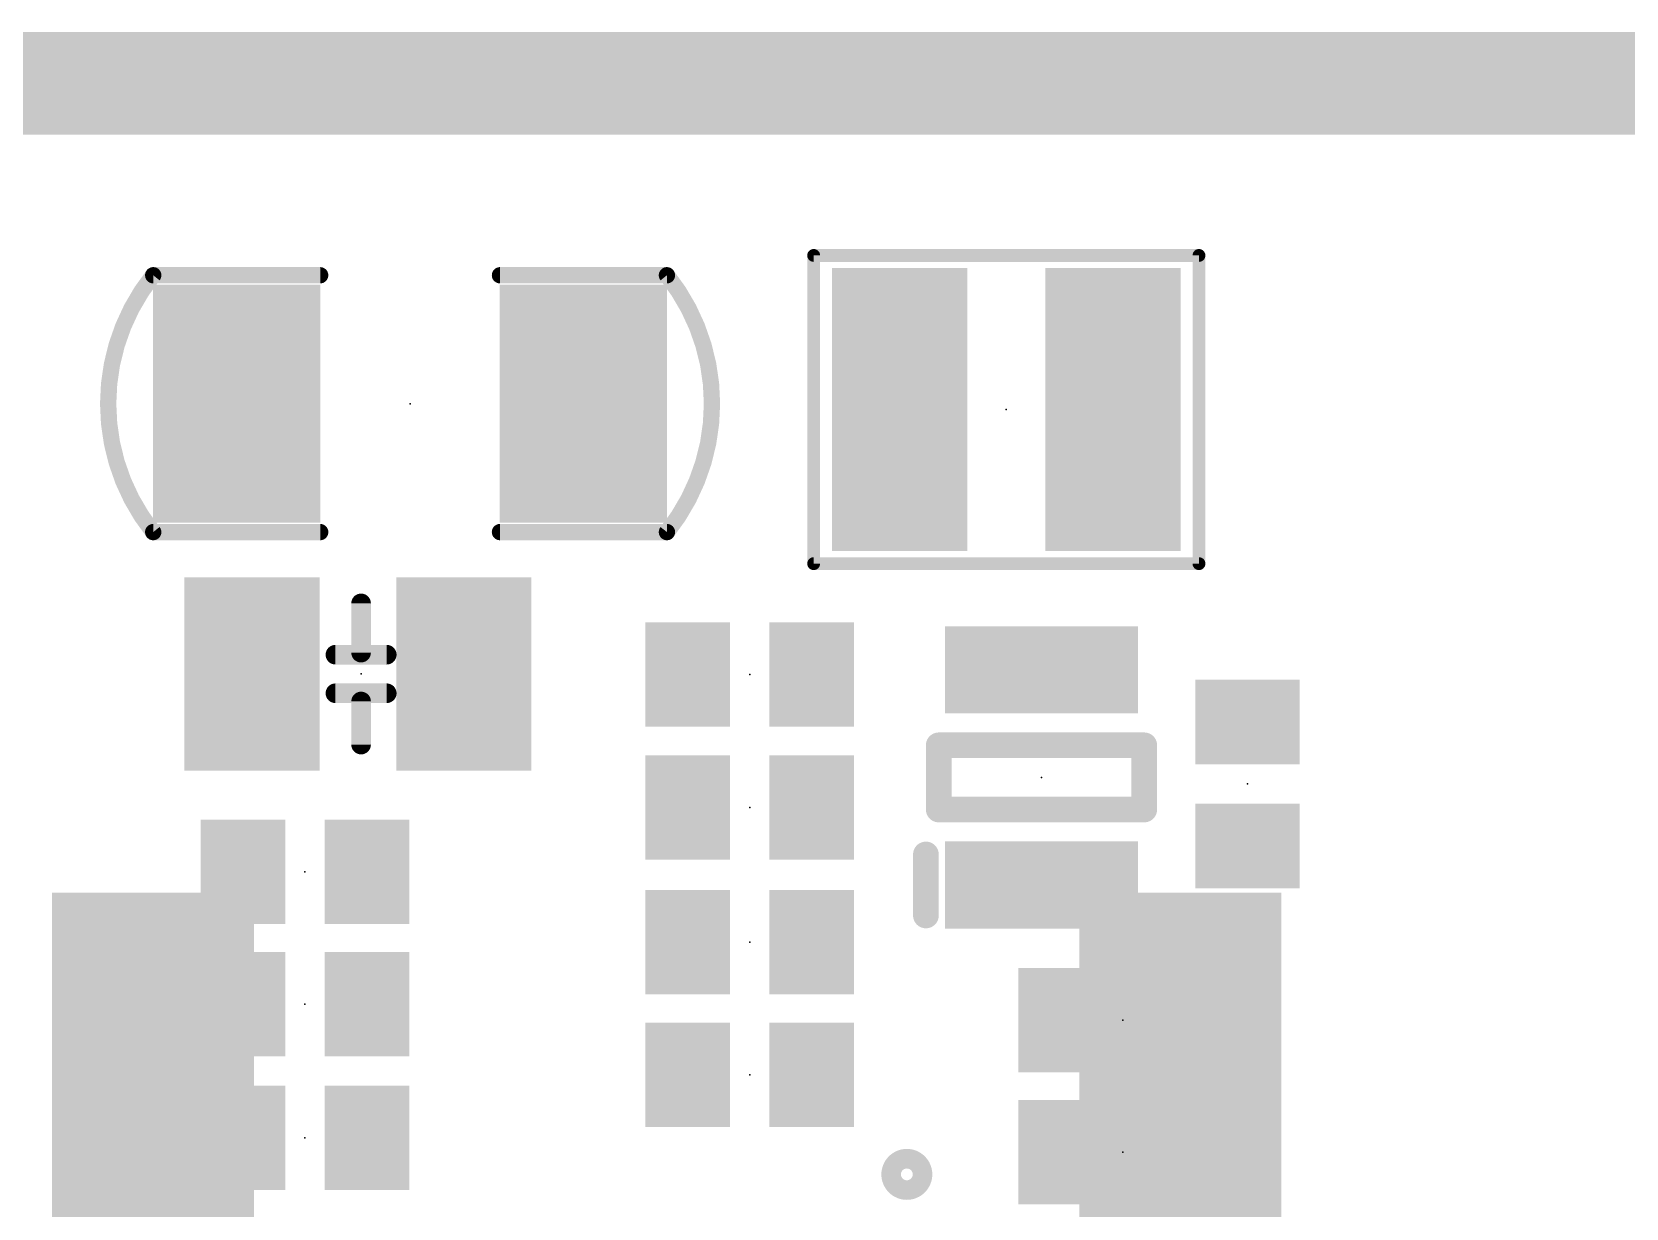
# Model space of a CAD drawing. Extents: x -6.7 to 35, y -0.6 to 30.6.
# Drawn here: x 1.56 to 13.97, y 10.24 to 19.4 of the extents above; entities that cross this region are included whole.
import ezdxf

# ---------------------------------------------------------------- set-up
doc = ezdxf.new("R2010")
doc.units = 0
for name, color, linetype in [('1', 12, 'CONTINUOUS'), ('16', 132, 'CONTINUOUS'), ('21', 253, 'CONTINUOUS'), ('23', 53, 'CONTINUOUS'), ('29', 253, 'CONTINUOUS'), ('30', 253, 'CONTINUOUS')]:
    doc.layers.add(name, color=color, linetype=linetype)

# ---------------------------------------------------------------- blocks, each defined once
blk = doc.blocks.new('RECT')
blk.add_solid([(-0.5, -0.5), (0.5, -0.5), (-0.5, 0.5), (0.5, 0.5)])

msp = doc.modelspace()

# ---------------------------------------------------------------- linework, layer by layer
at = {"layer": '21'}
for points, const_width in [([(7.644, 15.2592), (7.644, 17.6592)], 0.1), ([(7.644, 17.6592), (10.644, 17.6592)], 0.1), ([(10.644, 17.6592), (10.644, 15.2592)], 0.1), ([(3.8014, 17.5048), (2.5014, 17.5048)], 0.127), ([(5.2014, 17.5048), (6.5014, 17.5048)], 0.127), ([(3.8014, 15.5048), (2.5014, 15.5048)], 0.127), ([(5.2014, 15.5048), (6.5014, 15.5048)], 0.127), ([(10.644, 15.2592), (7.644, 15.2592)], 0.1), ([(4.12, 14.566), (4.12, 14.95)], 0.1524), ([(4.32, 14.55), (3.92, 14.55)], 0.1524), ([(4.32, 14.25), (3.92, 14.25)], 0.1524), ([(4.12, 13.85), (4.12, 14.186)], 0.1524), ([(8.618, 13.3446), (8.618, 13.8446)], 0.2), ([(8.618, 13.8446), (10.218, 13.8446)], 0.2), ([(10.218, 13.8446), (10.218, 13.3446)], 0.2), ([(10.218, 13.3446), (8.618, 13.3446)], 0.2), ([(8.518, 12.5196), (8.518, 12.9946)], 0.2)]:
    msp.add_lwpolyline(points, dxfattribs=dict(at, const_width=const_width))
for points, const_width in [([(7.669, 17.6592, 1), (7.619, 17.6592)], 0.05), ([(7.644, 17.6842, 1), (7.644, 17.6342)], 0.05), ([(10.669, 17.6592, 1), (10.619, 17.6592)], 0.05), ([(10.644, 17.6342, 1), (10.644, 17.6842)], 0.05), ([(2.5014, 17.5048, 0.3508), (2.5014, 15.5048)], 0.127), ([(2.5014, 17.5365, 1), (2.5014, 17.4731)], 0.0635), ([(2.5262, 17.485, 1), (2.4766, 17.5246)], 0.0635), ([(3.8014, 17.4731, 1), (3.8014, 17.5365)], 0.0635), ([(5.2014, 17.5365, 1), (5.2014, 17.4731)], 0.0635), ([(6.5014, 15.5048, 0.3508), (6.5014, 17.5048)], 0.127), ([(6.5262, 17.5246, 1), (6.4766, 17.485)], 0.0635), ([(6.5014, 17.4731, 1), (6.5014, 17.5365)], 0.0635), ([(2.5014, 15.5366, 1), (2.5014, 15.4731)], 0.0635), ([(2.4766, 15.485, 1), (2.5262, 15.5246)], 0.0635), ([(3.8014, 15.4731, 1), (3.8014, 15.5366)], 0.0635), ([(5.2014, 15.5366, 1), (5.2014, 15.4731)], 0.0635), ([(6.4766, 15.5246, 1), (6.5262, 15.485)], 0.0635), ([(6.5014, 15.4731, 1), (6.5014, 15.5366)], 0.0635), ([(7.644, 15.2842, 1), (7.644, 15.2342)], 0.05), ([(7.619, 15.2592, 1), (7.669, 15.2592)], 0.05), ([(10.619, 15.2592, 1), (10.669, 15.2592)], 0.05), ([(10.644, 15.2342, 1), (10.644, 15.2842)], 0.05), ([(4.1581, 14.95, 1), (4.0819, 14.95)], 0.0762), ([(3.92, 14.5881, 1), (3.92, 14.5119)], 0.0762), ([(4.0819, 14.566, 1), (4.1581, 14.566)], 0.0762), ([(4.32, 14.5119, 1), (4.32, 14.5881)], 0.0762), ([(3.92, 14.2881, 1), (3.92, 14.2119)], 0.0762), ([(4.32, 14.2119, 1), (4.32, 14.2881)], 0.0762), ([(4.1581, 14.186, 1), (4.0819, 14.186)], 0.0762), ([(8.668, 13.8446, 1), (8.568, 13.8446)], 0.1), ([(8.618, 13.8946, 1), (8.618, 13.7946)], 0.1), ([(10.268, 13.8446, 1), (10.168, 13.8446)], 0.1), ([(10.218, 13.7946, 1), (10.218, 13.8946)], 0.1), ([(4.0819, 13.85, 1), (4.1581, 13.85)], 0.0762), ([(8.618, 13.3946, 1), (8.618, 13.2946)], 0.1), ([(10.218, 13.2946, 1), (10.218, 13.3946)], 0.1), ([(8.568, 13.3446, 1), (8.668, 13.3446)], 0.1), ([(10.168, 13.3446, 1), (10.268, 13.3446)], 0.1), ([(8.568, 12.9946, 1), (8.468, 12.9946)], 0.1), ([(8.468, 12.5196, 1), (8.568, 12.5196)], 0.1), ([(8.3694, 10.3813, 1), (8.3694, 10.6255, 1), (8.3694, 10.3813)], 0.1524)]:
    msp.add_lwpolyline(points, format="xyb", dxfattribs=dict(at, const_width=const_width))
at = {"layer": '23'}
for p in [(4.5014, 16.5048), (9.144, 16.4592), (4.12, 14.4), (7.1461, 14.395), (9.418, 13.5946), (11.0212, 13.5438), (7.1461, 13.36), (3.683, 12.859), (7.1461, 12.3122), (3.683, 11.8286), (10.0514, 11.7042), (7.1461, 11.278), (3.683, 10.787), (10.0514, 10.6754)]:
    msp.add_point(p, dxfattribs=at)
at = {"layer": '29', "const_width": 0.8}
msp.add_lwpolyline([(1, 19), (33.9598, 19)], dxfattribs=at)

# ---------------------------------------------------------------- block references
at = {"layer": '1'}
for p, xscale, yscale, rotation in [((8.314, 16.4592), 2, 0.85, 270), ((9.974, 16.4592), 2, 0.85, 270), ((3.1514, 16.5048), 1.1, 1.65, 180), ((5.8514, 16.5048), 1.1, 1.65, 180), ((3.27, 14.4), 0.85, 1.3, 180), ((4.92, 14.4), 0.85, 1.3, 180), ((8.918, 14.4326), 0.475, 0.3, 90), ((9.418, 14.4326), 0.475, 0.3, 90), ((9.918, 14.4326), 0.475, 0.3, 90), ((11.0212, 14.0264), 0.4572, 0.6096, 90), ((11.0212, 13.0612), 0.4572, 0.6096, 90), ((8.918, 12.7566), 0.475, 0.3, 90), ((9.418, 12.7566), 0.475, 0.3, 90), ((9.918, 12.7566), 0.475, 0.3, 90), ((6.6635, 11.278), 0.4572, 0.6096, 180), ((7.6287, 11.278), 0.4572, 0.6096, 180)]:
    msp.add_blockref('RECT', p, dxfattribs=dict(at, xscale=xscale, yscale=yscale, rotation=rotation))
at = {"layer": '1', "xscale": 0.4572, "yscale": 0.6096}
for p in [(6.6635, 14.395), (7.6287, 14.395), (6.6635, 13.36), (7.6287, 13.36), (3.2004, 12.859), (4.1656, 12.859), (6.6635, 12.3122), (7.6287, 12.3122), (3.2004, 11.8286), (4.1656, 11.8286), (9.5688, 11.7042), (10.534, 11.7042), (3.2004, 10.787), (4.1656, 10.787), (9.5688, 10.6754), (10.534, 10.6754)]:
    msp.add_blockref('RECT', p, dxfattribs=at)
at = {"layer": '16', "xscale": 1.37, "yscale": 2.33, "rotation": 180}
for p in [(2.5, 11.43), (10.5, 11.43)]:
    msp.add_blockref('RECT', p, dxfattribs=at)
at = {"layer": '29'}
for p, xscale, yscale, rotation in [((8.314, 16.4592), 2.2032, 1.0532, 270), ((9.974, 16.4592), 2.2032, 1.0532, 270), ((3.1514, 16.5048), 1.3032, 1.8532, 180), ((5.8514, 16.5048), 1.3032, 1.8532, 180), ((3.27, 14.4), 1.0532, 1.5032, 180), ((4.92, 14.4), 1.0532, 1.5032, 180), ((8.918, 14.4326), 0.6782, 0.5032, 90), ((9.418, 14.4326), 0.6782, 0.5032, 90), ((9.918, 14.4326), 0.6782, 0.5032, 90), ((11.0212, 14.0264), 0.6604, 0.8128, 90), ((11.0212, 13.0612), 0.6604, 0.8128, 90), ((8.918, 12.7566), 0.6782, 0.5032, 90), ((9.418, 12.7566), 0.6782, 0.5032, 90), ((9.918, 12.7566), 0.6782, 0.5032, 90), ((6.6635, 11.278), 0.6604, 0.8128, 180), ((7.6287, 11.278), 0.6604, 0.8128, 180)]:
    msp.add_blockref('RECT', p, dxfattribs=dict(at, xscale=xscale, yscale=yscale, rotation=rotation))
at = {"layer": '29', "xscale": 0.6604, "yscale": 0.8128}
for p in [(6.6635, 14.395), (7.6287, 14.395), (6.6635, 13.36), (7.6287, 13.36), (3.2004, 12.859), (4.1656, 12.859), (6.6635, 12.3122), (7.6287, 12.3122), (3.2004, 11.8286), (4.1656, 11.8286), (9.5688, 11.7042), (10.534, 11.7042), (3.2004, 10.787), (4.1656, 10.787), (9.5688, 10.6754), (10.534, 10.6754)]:
    msp.add_blockref('RECT', p, dxfattribs=at)
at = {"layer": '30', "xscale": 1.5732, "yscale": 2.5332, "rotation": 180}
for p in [(2.5, 11.43), (10.5, 11.43)]:
    msp.add_blockref('RECT', p, dxfattribs=at)

doc.saveas('drawing.dxf')
